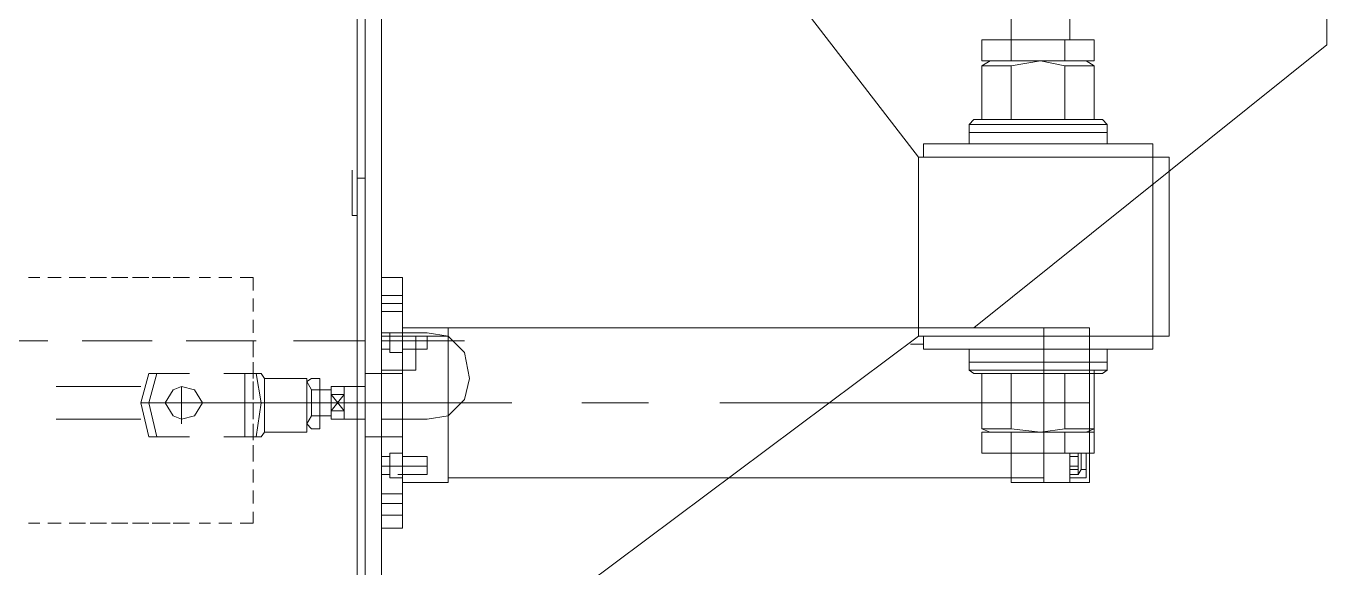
# Model space of a CAD drawing. Header units: millimetres. Extents: x 3220 to 226993, y 817 to 176024.
# Drawn here: x 77721 to 78878, y 77899 to 78381 of the extents above; entities that cross this region are included whole.
import ezdxf

# ---------------------------------------------------------------- set-up
doc = ezdxf.new("R2010")
doc.units = ezdxf.units.MM

# ---------------------------------------------------------------- blocks, each defined once
blk = doc.blocks.new('ligne broyage 2')
at = {"color": 7, "linetype": 'Continuous', "lineweight": 15, "true_color": 0x000007}
for points in [[(-2013.6, -1954.3), (-2013.6, -228.6)], [(-1999.2, -1954.3), (-1999.2, -228.6)], [(-1991.9, -481.7), (-1991.9, -1521.8)], [(-2491, -1503), (-2139.5, -1047.3)], [(-2013.6, -1047.3), (-2013.6, -1659.2)], [(-2573.5, -1291.8), (-2573.5, -1398.8), (-2573.5, -1398.8)], [(-2625.5, -1374.3), (-2625.5, -1398.8), (-2625.5, -1398.8)], [(-2640, -1398.8), (-2647.2, -1398.8)], [(-2647.2, -1398.8), (-2621.2, -1398.8), (-2621.2, -1417.6)], [(-2647.2, -1398.8), (-2647.2, -1417.6), (-2554.7, -1417.6)], [(-2547.4, -1398.8), (-2640, -1398.8), (-2640, -1398.8)], [(-2621.2, -1398.8), (-2573.5, -1398.8), (-2573.5, -1398.8)], [(-2573.5, -1398.8), (-2547.4, -1398.8), (-2547.4, -1417.6)], [(-2573.5, -1398.8), (-2573.5, -1417.6), (-2573.5, -1417.6)], [(-2640, -1417.6), (-2647.2, -1422)], [(-2647.2, -1417.6), (-2573.5, -1417.6), (-2573.5, -1417.6)], [(-2647.2, -1422), (-2621.2, -1422), (-2621.2, -1469.7)], [(-2640, -1469.7), (-2647.2, -1469.7), (-2647.2, -1422)], [(-2547.4, -1422), (-2554.7, -1417.6), (-2640, -1417.6)], [(-2621.2, -1422), (-2599.5, -1417.6), (-2573.5, -1422)], [(-2573.5, -1417.6), (-2547.4, -1417.6)], [(-2547.4, -1422), (-2573.5, -1422), (-2573.5, -1469.7)], [(-2554.7, -1417.6), (-2547.4, -1417.6), (-2547.4, -1417.6)], [(-2547.4, -1422), (-2547.4, -1469.7)], [(-2540.2, -1469.7), (-2654.5, -1469.7), (-2658.8, -1474.1)], [(-2540.2, -1469.7), (-2535.9, -1474.1), (-2535.9, -1481.3), (-2658.8, -1481.3)], [(-2658.8, -1474.1), (-2658.8, -1481.3), (-2535.9, -1481.3)], [(-2658.8, -1474.1), (-2535.9, -1474.1), (-2535.9, -1474.1)], [(-2647.2, -1469.7), (-2621.2, -1469.7)], [(-2621.2, -1469.7), (-2573.5, -1469.7), (-2573.5, -1469.7)], [(-2573.5, -1469.7), (-2547.4, -1469.7)], [(-2554.7, -1469.7), (-2547.4, -1469.7)], [(-2495.4, -1491.4), (-2699.3, -1491.4), (-2699.3, -1503)], [(-2658.8, -1481.3), (-2658.8, -1491.4)], [(-2535.9, -1491.4), (-2535.9, -1481.3)], [(-2495.4, -1503), (-2495.4, -1491.4)], [(-2713.8, -1503), (-2713.8, -1662.1), (-2699.3, -1662.1)], [(-2699.3, -1503), (-2713.8, -1503)], [(-2491, -1662.1), (-2491, -1503), (-2699.3, -1503)], [(-2699.3, -1507.3), (-2699.3, -1503), (-2495.4, -1503)], [(-2699.3, -1662.1), (-2699.3, -1503)], [(-1991.9, -1555.1), (-1987.6, -1555.1), (-1987.6, -1514.6)], [(-1991.9, -1521.8), (-1999.2, -1521.8)], [(-1999.2, -1944.2), (-1991.9, -1944.2), (-1991.9, -1521.8)], [(-1887.8, -1610), (-1899.4, -1610), (-1899.4, -1610)], [(-1899.4, -1610), (-1899.4, -1621.6)], [(-1869, -1610), (-1880.6, -1610)], [(-1851.6, -1610), (-1861.7, -1610)], [(-1828.5, -1610), (-1842.9, -1610)], [(-1809.7, -1610), (-1825.6, -1610)], [(-1792.3, -1610), (-1806.8, -1610)], [(-1773.5, -1610), (-1788, -1610)], [(-1754.7, -1610), (-1769.2, -1610)], [(-1735.9, -1610), (-1750.4, -1610)], [(-1717.1, -1610), (-1728.7, -1610)], [(-1699.7, -1610), (-1709.9, -1610)], [(-1899.4, -1628.8), (-1899.4, -1640.4)], [(-1899.4, -1647.7), (-1899.4, -1659.2)], [(-2491, -1662.1), (-2699.3, -1662.1), (-2699.3, -1659.2)], [(-2495.4, -1662.1), (-2699.3, -1662.1), (-2699.3, -1673.7)], [(-2495.4, -1673.7), (-2495.4, -1662.1)], [(-2113.5, -1944.2), (-2491, -1662.1), (-2491, -1662.1)], [(-2013.6, -1659.2), (-2054.1, -1659.2), (-2072.9, -1662.1), (-2087.4, -1676.6), (-2091.8, -1699.7), (-2087.4, -1718.5), (-2072.9, -1733), (-2054.1, -1735.9), (-2013.6, -1735.9), (-2013.6, -1903.7), (-2020.9, -1903.7), (-2025.2, -1910.9), (-2025.2, -1932.6)], [(-2072.9, -1662.1), (-2013.6, -1662.1), (-2013.6, -1662.1)], [(-2013.6, -1692.5), (-2044, -1692.5), (-2044, -1662.1)], [(-2699.3, -1673.7), (-2495.4, -1673.7)], [(-2658.8, -1673.7), (-2658.8, -1685.3), (-2535.9, -1685.3)], [(-2535.9, -1685.3), (-2535.9, -1673.7)], [(-2495.4, -1669.4), (-2483.8, -1669.4), (-2483.8, -1669.4)], [(-1899.4, -1666.5), (-1899.4, -1680.9)], [(-2535.9, -1692.5), (-2535.9, -1685.3), (-2658.8, -1685.3)], [(-2654.5, -1695.4), (-2658.8, -1692.5), (-2658.8, -1685.3)], [(-1899.4, -1685.3), (-1899.4, -1699.7)], [(-2535.9, -1692.5), (-2658.8, -1692.5), (-2658.8, -1692.5)], [(-2654.5, -1695.4), (-2540.2, -1695.4), (-2535.9, -1692.5)], [(-2647.2, -1695.4), (-2647.2, -1692.5)], [(-2640, -1695.4), (-2647.2, -1695.4)], [(-2647.2, -1744.6), (-2647.2, -1695.4)], [(-2621.2, -1695.4), (-2647.2, -1695.4)], [(-2642.9, -1695.4), (-2642.9, -1692.5)], [(-2547.4, -1695.4), (-2621.2, -1695.4), (-2621.2, -1695.4)], [(-2621.2, -1744.6), (-2621.2, -1695.4)], [(-2573.5, -1744.6), (-2573.5, -1695.4)], [(-2547.4, -1695.4), (-2554.7, -1695.4)], [(-2547.4, -1744.6), (-2547.4, -1695.4)], [(-1899.4, -1702.6), (-1899.4, -1718.5)], [(-1899.4, -1721.4), (-1899.4, -1735.9)], [(-2647.2, -1744.6), (-2647.2, -1747.5), (-2642.9, -1747.5)], [(-2647.2, -1744.6), (-2640, -1747.5), (-2554.7, -1747.5), (-2547.4, -1744.6)], [(-2647.2, -1744.6), (-2621.2, -1744.6)], [(-2642.9, -1744.6), (-2642.9, -1747.5)], [(-2573.5, -1744.6), (-2599.5, -1747.5), (-2621.2, -1744.6)], [(-2573.5, -1744.6), (-2547.4, -1744.6)], [(-1899.4, -1740.2), (-1899.4, -1754.7)], [(-2640, -1747.5), (-2647.2, -1747.5)], [(-2647.2, -1766.3), (-2647.2, -1747.5)], [(-2621.2, -1747.5), (-2647.2, -1747.5)], [(-2640, -1747.5), (-2554.7, -1747.5), (-2554.7, -1747.5)], [(-2621.2, -1766.3), (-2621.2, -1747.5)], [(-2547.4, -1766.3), (-2573.5, -1766.3), (-2573.5, -1747.5), (-2621.2, -1747.5)], [(-2547.4, -1747.5), (-2573.5, -1747.5)], [(-2547.4, -1747.5), (-2554.7, -1747.5)], [(-2547.4, -1766.3), (-2547.4, -1747.5)], [(-2647.2, -1766.3), (-2554.7, -1766.3), (-2554.7, -1766.3)], [(-2647.2, -1766.3), (-2621.2, -1766.3)], [(-2640, -1780.7), (-2640, -1766.3)], [(-2640, -1788), (-2640, -1766.3), (-2640, -1766.3)], [(-2635.7, -1780.7), (-2635.7, -1766.3)], [(-2632.8, -1785.1), (-2635.7, -1780.7), (-2635.7, -1766.3)], [(-2632.8, -1766.3), (-2632.8, -1777.8), (-2632.8, -1777.8)], [(-2625.5, -1766.3), (-2632.8, -1766.3)], [(-2625.5, -1769.2), (-2632.8, -1769.2)], [(-2625.5, -1766.3), (-2625.5, -1780.7), (-2625.5, -1777.8)], [(-2625.5, -1766.3), (-2625.5, -1769.2), (-2625.5, -1769.2)], [(-2625.5, -1792.3), (-2573.5, -1792.3), (-2573.5, -1766.3)], [(-2625.5, -1766.3), (-2625.5, -1792.3), (-2625.5, -1792.3)], [(-2625.5, -1769.2), (-2625.5, -1777.8)], [(-2573.5, -1766.3), (-2621.2, -1766.3), (-2621.2, -1766.3)], [(-2554.7, -1766.3), (-2547.4, -1766.3)], [(-1899.4, -1759), (-1899.4, -1773.5)], [(-2635.7, -1780.7), (-2640, -1780.7), (-2640, -1780.7)], [(-2632.8, -1777.8), (-2632.8, -1780.7)], [(-2625.5, -1777.8), (-2632.8, -1777.8)], [(-2625.5, -1780.7), (-2625.5, -1785.1), (-2632.8, -1785.1)], [(-2625.5, -1780.7), (-2632.8, -1780.7)], [(-2632.8, -1780.7), (-2632.8, -1785.1), (-2625.5, -1785.1)], [(-2625.5, -1780.7), (-2625.5, -1777.8)], [(-2625.5, -1780.7), (-2625.5, -1785.1)], [(-1899.4, -1780.7), (-1899.4, -1792.3)], [(-2625.5, -1788), (-2640, -1788), (-2640, -1788)], [(-1899.4, -1799.5), (-1899.4, -1811.1)], [(-1899.4, -1818.4), (-1899.4, -1828.5), (-1899.4, -1828.5)], [(-1887.8, -1828.5), (-1899.4, -1828.5), (-1899.4, -1828.5)], [(-1869, -1828.5), (-1880.6, -1828.5)], [(-1851.6, -1828.5), (-1861.7, -1828.5)], [(-1828.5, -1828.5), (-1842.9, -1828.5)], [(-1809.7, -1828.5), (-1825.6, -1828.5)], [(-1792.3, -1828.5), (-1806.8, -1828.5)], [(-1773.5, -1828.5), (-1788, -1828.5)], [(-1754.7, -1828.5), (-1769.2, -1828.5)], [(-1735.9, -1828.5), (-1750.4, -1828.5)], [(-1717.1, -1828.5), (-1728.7, -1828.5)], [(-1699.7, -1828.5), (-1709.9, -1828.5)]]:
    blk.add_lwpolyline(points, dxfattribs=at)
at = {"color": 5, "linetype": 'Continuous', "lineweight": 5, "true_color": 0x000005}
for points in [[(-2854.1, -1325.1), (-2854.1, -1403.2), (-2854.1, -1403.2)], [(-2854.1, -1403.2), (-2540.2, -1654.9), (-2540.2, -1654.9)], [(-2032.4, -1626), (-2013.6, -1626)], [(-2032.4, -1633.2), (-2013.6, -1633.2)], [(-2032.4, -1640.4), (-2013.6, -1640.4)], [(-2642.9, -1792.3), (-2602.4, -1792.3), (-2602.4, -1654.9)], [(-2642.9, -1792.3), (-2642.9, -1654.9), (-2602.4, -1654.9)], [(-2602.4, -1654.9), (-2072.9, -1654.9)], [(-2072.9, -1654.9), (-2032.4, -1654.9)], [(-2072.9, -1654.9), (-2072.9, -1792.3)], [(-2054.1, -1662.1), (-2032.4, -1662.1)], [(-2054.1, -1662.1), (-2054.1, -1673.7)], [(-2032.4, -1654.9), (-2032.4, -1792.3)], [(-2032.4, -1676.6), (-2020.9, -1676.6), (-2020.9, -1659.2), (-2032.4, -1659.2)], [(-2020.9, -1659.2), (-2013.6, -1659.2)], [(-2087.4, -1666.5), (-2028.1, -1666.5)], [(-2054.1, -1666.5), (-2020.9, -1666.5)], [(-2054.1, -1673.7), (-2032.4, -1673.7)], [(-2032.4, -1666.5), (-2013.6, -1666.5)], [(-2020.9, -1673.7), (-2013.6, -1673.7)], [(-1999.2, -1666.5), (-1935.5, -1666.5)], [(-1902.3, -1666.5), (-1840, -1666.5)], [(-1809.7, -1666.5), (-1747.5, -1666.5)], [(-1717.1, -1666.5), (-1654.9, -1666.5)], [(-1999.2, -1695.4), (-1999.2, -1751.8), (-2032.4, -1751.8)], [(-2032.4, -1695.4), (-1999.2, -1695.4)], [(-1958.7, -1699.7), (-1951.4, -1699.7)], [(-1958.7, -1699.7), (-1958.7, -1733), (-1958.7, -1733)], [(-1951.4, -1709.9), (-1947.1, -1702.6), (-1951.4, -1699.7)], [(-1947.1, -1747.5), (-1909.5, -1747.5), (-1909.5, -1699.7), (-1947.1, -1699.7)], [(-1947.1, -1699.7), (-1947.1, -1747.5)], [(-1906.6, -1695.4), (-1909.5, -1699.7)], [(-1906.6, -1695.4), (-1873.3, -1695.4), (-1873.3, -1695.4)], [(-1902.3, -1695.4), (-1906.6, -1721.4), (-1902.3, -1751.8)], [(-1892.1, -1695.4), (-1892.1, -1751.8)], [(-1842.9, -1695.4), (-1806.8, -1695.4), (-1806.8, -1695.4)], [(-1814, -1751.8), (-1806.8, -1721.4), (-1814, -1695.4)], [(-1806.8, -1751.8), (-1799.5, -1721.4), (-1806.8, -1695.4)], [(-1999.2, -1707), (-1980.4, -1707)], [(-1980.4, -1735.9), (-1980.4, -1707), (-1968.8, -1707)], [(-1968.8, -1707), (-1968.8, -1735.9)], [(-1968.8, -1709.9), (-1951.4, -1709.9)], [(-1958.7, -1702.6), (-1958.7, -1740.2)], [(-1958.7, -1707), (-1958.7, -1735.9)], [(-1958.7, -1709.9), (-1951.4, -1709.9)], [(-1958.7, -1709.9), (-1958.7, -1733)], [(-1951.4, -1733), (-1951.4, -1709.9), (-1951.4, -1709.9)], [(-1947.1, -1702.6), (-1947.1, -1740.2)], [(-1835.7, -1707), (-1835.7, -1740.2)], [(-1799.5, -1707), (-1724.3, -1707)], [(-2642.9, -1721.4), (-2314.5, -1721.4)], [(-2250.9, -1721.4), (-2191.6, -1721.4)], [(-2129.4, -1721.4), (-1799.5, -1721.4), (-1799.5, -1721.4)], [(-2013.6, -1721.4), (-1991.9, -1721.4)], [(-1980.4, -1714.2), (-1968.8, -1714.2)], [(-1980.4, -1728.7), (-1968.8, -1728.7), (-1980.4, -1714.2)], [(-1968.8, -1714.2), (-1980.4, -1728.7)], [(-1944.2, -1721.4), (-1973.1, -1721.4)], [(-1968.8, -1733), (-1951.4, -1733)], [(-1958.7, -1733), (-1951.4, -1733)], [(-1958.7, -1733), (-1958.7, -1744.6), (-1958.7, -1744.6)], [(-1951.4, -1744.6), (-1947.1, -1740.2), (-1951.4, -1733)], [(-1999.2, -1735.9), (-1980.4, -1735.9)], [(-1980.4, -1735.9), (-1968.8, -1735.9)], [(-1958.7, -1744.6), (-1951.4, -1744.6)], [(-1799.5, -1735.9), (-1724.3, -1735.9)], [(-1909.5, -1747.5), (-1906.6, -1751.8)], [(-1906.6, -1751.8), (-1873.3, -1751.8), (-1873.3, -1751.8)], [(-1842.9, -1751.8), (-1806.8, -1751.8), (-1806.8, -1751.8)], [(-2054.1, -1769.2), (-2032.4, -1769.2)], [(-2054.1, -1785.1), (-2054.1, -1769.2)], [(-2032.4, -1766.3), (-2020.9, -1766.3), (-2020.9, -1788), (-2032.4, -1788)], [(-2020.9, -1769.2), (-2013.6, -1769.2)], [(-2054.1, -1777.8), (-2020.9, -1777.8)], [(-2032.4, -1777.8), (-2013.6, -1777.8)], [(-2602.4, -1788), (-2072.9, -1788)], [(-2072.9, -1792.3), (-2032.4, -1792.3)], [(-2054.1, -1785.1), (-2028.1, -1785.1)], [(-2020.9, -1785.1), (-2013.6, -1785.1)], [(-2032.4, -1802.4), (-2013.6, -1802.4)], [(-2032.4, -1811.1), (-2013.6, -1811.1)], [(-2032.4, -1821.2), (-2013.6, -1821.2)]]:
    blk.add_lwpolyline(points, dxfattribs=at)
for points in [[(-2013.6, -1832.8), (-2013.6, -1610), (-2032.4, -1610), (-2032.4, -1832.8)], [(-1821.2, -1721.4), (-1828.5, -1709.9), (-1835.7, -1707), (-1847.3, -1709.9), (-1854.5, -1721.4), (-1847.3, -1733), (-1835.7, -1735.9), (-1828.5, -1733)]]:
    blk.add_lwpolyline(points, close=True, dxfattribs=at)

msp = doc.modelspace()

# ---------------------------------------------------------------- block references
at = {"xscale": -1}
msp.add_blockref('ligne broyage 2', (76023.7, 79767.2), dxfattribs=at)

doc.saveas('drawing.dxf')
